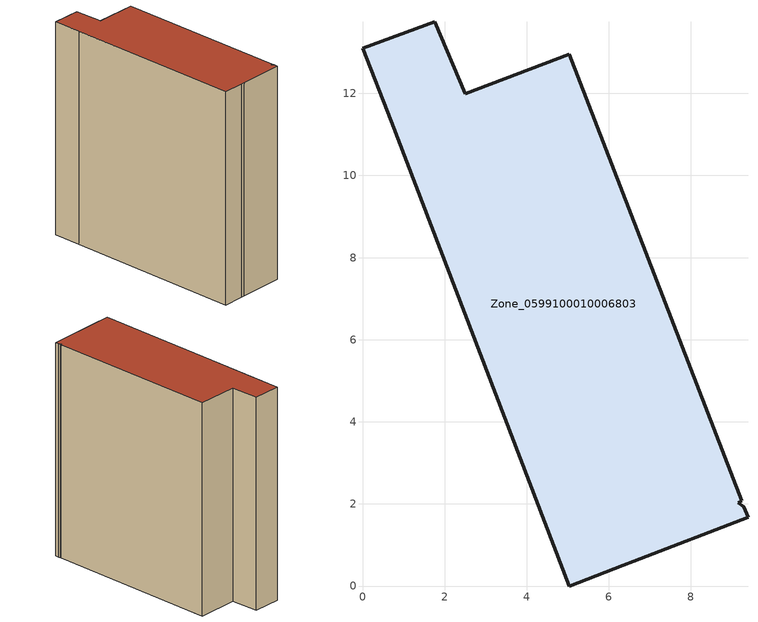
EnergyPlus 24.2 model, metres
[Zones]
Zone_0599100010006803
 floor ground (C_G): 9.23,2.07 9.15,2.02 9.29,1.94 9.39,1.67 6.6,0.6 6.35,0.51 5.03,0 0.7,11.32 0,13.1 1.76,13.74 2.5,11.99 5.04,12.95 z0
 wall outside (C_F): 2.5,11.99 1.76,13.74 0,13.1 0.7,11.32 5.03,0 6.35,0.51 6.6,0.6 9.39,1.67 9.29,1.94 9.15,2.02 9.23,2.07 5.04,12.95 2.5,11.99 z0:14.53
 roof outside (C_R): 9.15,2.02 9.23,2.07 5.04,12.95 2.5,11.99 1.76,13.74 0,13.1 0.7,11.32 5.03,0 6.35,0.51 6.6,0.6 9.39,1.67 9.29,1.94 z14.53
[BUILDING]
Pand.0599100010006803: North Axis=0; Terrain=City; Loads Convergence Tolerance Value=0.04; Temperature Convergence Tolerance Value=0.4; Solar Distribution=FullExterior; Maximum Number of Warmup Days=25; Minimum Number of Warmup Days=1
[Site:Location]
Rotterdam.The.Hague.AP_ZH_NLD Design_Conditions: Latitude=51.96; Longitude=4.45; Time Zone=1; Elevation=-4.5
[SITE:GROUNDTEMPERATURE:BUILDINGSURFACE]
18, 18, 18, 18, 18, 18, 18, 18, 18, 18, 18, 18
[MATERIAL] Thermal Absorptance=0.9; Solar Absorptance=0.7; Visible Absorptance=0.7
Name | Roughness | Thickness | Conductivity | Density | Specific Heat
G.TI.1946 | MediumSmooth | 0.15 | 1 | 540 | 1210
F.TI.1946 | Rough | 0.3 | 0.857143 | 1920 | 840
R.TI.1946 | MediumRough | 0.2 | 0.1 | 1500 | 1000
[CONSTRUCTION]
C_G: G.TI.1946
C_F: F.TI.1946
C_R: R.TI.1946
[ZONE]
Zone_0599100010006803: Type=1; Multiplier=1; Ceiling Height=Autocalculate; Volume=Autocalculate; Floor Area=autocalculate; Part of Total Floor Area=Yes
[ZONEINFILTRATION:DESIGNFLOWRATE]
Infil_Zone_0599100010006803: Zone or ZoneList or Space or SpaceList=Zone_0599100010006803; Schedule=AlwaysOn; Design Flow Rate Calculation Method=Flow/Area; Flow Rate per Floor Area=0.003; Constant Term Coefficient=1; Temperature Term Coefficient=0; Velocity Term Coefficient=0; Velocity Squared Term Coefficient=0
[HVACTEMPLATE:ZONE:IDEALLOADSAIRSYSTEM]
Zone_0599100010006803: Maximum Heating Supply Air Temperature=50; Minimum Cooling Supply Air Temperature=13; Maximum Heating Supply Air Humidity Ratio=0.0156; Minimum Cooling Supply Air Humidity Ratio=0.0077; Heating Limit=NoLimit; Cooling Limit=NoLimit; Dehumidification Control Type=ConstantSensibleHeatRatio; Cooling Sensible Heat Ratio=0.7; Dehumidification Setpoint=60; Humidification Control Type=None; Humidification Setpoint=30; Outdoor Air Method=None; Outdoor Air Flow Rate per Person=0.00944; Outdoor Air Flow Rate per Zone Floor Area=0; Outdoor Air Flow Rate per Zone=0; Demand Controlled Ventilation Type=None; Outdoor Air Economizer Type=NoEconomizer; Heat Recovery Type=None; Sensible Heat Recovery Effectiveness=0.7; Latent Heat Recovery Effectiveness=0.65
[ZONECONTROL:THERMOSTAT]
ThermostatControl_Zone_0599100010006803: Zone or ZoneList=Zone_0599100010006803; Control Type Schedule=DualSetpointControlType; Control 1=Thermostat_Zone_0599100010006803; Temperature Difference Between Cutout And Setpoint=0
[THERMOSTATSETPOINT:DUALSETPOINT]
Thermostat_Zone_0599100010006803: Heating Setpoint Temperature Schedule=HeatingSetpoint_Zone_0599100010006803; Cooling Setpoint Temperature Schedule=CoolingSetpoint_Zone_0599100010006803
[SCHEDULE:COMPACT]
HeatingSetpoint_Zone_0599100010006803: Through: 12/31, For: AllDays, Until: 24:00, 21
CoolingSetpoint_Zone_0599100010006803: Through: 12/31, For: AllDays, Until: 24:00, 24
DualSetpointControlType: Through: 12/31, For: AllDays, Until: 24:00, 4
AlwaysOn: Through: 12/31, For: AllDays, Until: 24:00, 1
